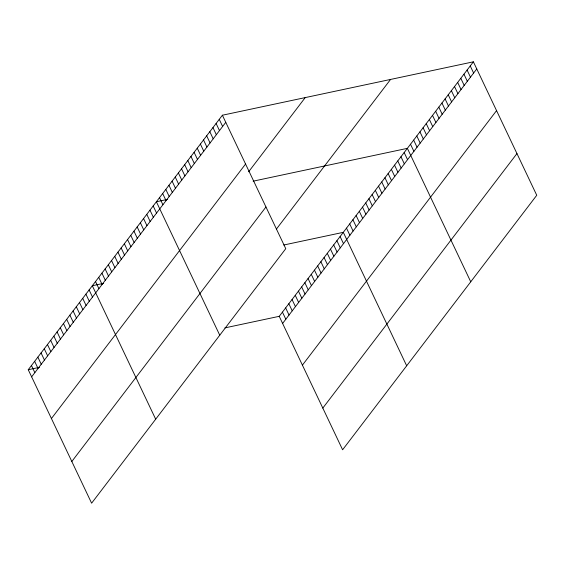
<?xml version="1.0" encoding="UTF-8"?>
<svg xmlns="http://www.w3.org/2000/svg" width="565" height="565" viewBox="0 0 565 565"><rect width="100%" height="100%" fill="white"/><g stroke="black" fill="none" stroke-linecap="round" stroke-linejoin="round"><path stroke-width="0.85" d="M222.391 115.225L285.763 248.678L91.615 503.182L28.25 369.729L222.391 115.225L473.385 61.818L536.75 195.271L342.609 449.775L279.237 316.322L473.385 61.818M31.626 376.848L225.774 122.337M51.422 418.538L245.57 164.034M248.642 171.774L305.22 97.604M71.819 461.492L265.967 206.988M276.497 228.966L390.556 79.446M282.62 323.434L476.761 68.93M302.416 365.131L496.557 110.62M322.813 408.085L516.954 153.574M167.6 199.374L156.385 201.754L219.75 335.207M253.162 181.167L407.372 148.348L470.744 281.801M103.536 283.355L92.314 285.742L155.686 419.195M283.778 245.005L343.308 232.335L406.673 365.788M28.25 369.729L39.465 367.342M224.884 327.891L279.237 316.322M470.242 65.936L473.618 73.055M467.1 70.06L470.476 77.172M463.957 74.177L467.333 81.296M460.807 78.302L464.19 85.414M457.664 82.419L461.047 89.531M454.521 86.544L457.904 93.656M451.379 90.661L454.761 97.773M448.236 94.786L451.612 101.898M445.093 98.903L448.469 106.015M441.95 103.021L445.326 110.14M438.807 107.145L442.183 114.257M435.664 111.263L439.04 118.382M432.522 115.387L435.898 122.499M429.379 119.505L432.755 126.617M426.236 123.629L429.612 130.741M423.093 127.747L426.469 134.858M419.95 131.871L423.326 138.983M416.808 135.988L420.183 143.1M413.658 140.106L417.041 147.225M410.515 144.23L413.898 151.342M404.173 152.55L407.549 159.662M400.966 156.752L404.342 163.864M397.767 160.947L401.143 168.059M394.561 165.15L397.937 172.261M391.354 169.345L394.737 176.464M388.155 173.547L391.531 180.659M384.949 177.749L388.332 184.861M381.749 181.944L385.125 189.056M378.543 186.146L381.919 193.258M375.344 190.341L378.72 197.46M372.137 194.544L375.513 201.656M368.931 198.746L372.314 205.858M365.732 202.941L369.107 210.053M362.525 207.143L365.908 214.255M359.326 211.338L362.702 218.457M356.12 215.54L359.495 222.652M352.92 219.743L356.296 226.855M349.714 223.938L353.09 231.05M346.507 228.14L349.89 235.252M340.102 236.537L343.485 243.649M336.902 240.739L340.278 247.851M333.696 244.935L337.072 252.047M330.497 249.137L333.873 256.249M327.29 253.332L330.666 260.451M324.084 257.534L327.467 264.646M320.885 261.736L324.261 268.848M317.678 265.931L321.061 273.043M314.479 270.134L317.855 277.245M311.273 274.329L314.649 281.448M308.073 278.531L311.449 285.643M304.867 282.726L308.243 289.845M301.661 286.928L305.044 294.04M219.248 119.349L222.631 126.461M298.461 291.13L301.837 298.242M216.105 123.467L219.481 130.579M295.255 295.326L298.638 302.445M212.963 127.584L216.339 134.703M292.056 299.528L295.431 306.64M209.82 131.709L213.196 138.821M288.849 303.723L292.225 310.842M206.677 135.826L210.053 142.945M285.65 307.925L289.026 315.037M203.534 139.951L206.91 147.062M282.444 312.127L285.819 319.239M200.391 144.068L203.767 151.18M197.249 148.192L200.624 155.304M194.106 152.31L197.482 159.422M190.963 156.434L194.339 163.546M187.82 160.552L191.196 167.664M184.677 164.669L188.053 171.788M181.527 168.794L184.91 175.906M178.385 172.911L181.768 180.03M175.242 177.036L178.625 184.148M172.099 181.153L175.482 188.265M168.956 185.278L172.332 192.39M165.813 189.395L169.189 196.507M162.671 193.52L166.046 200.631M159.528 197.637L162.904 204.749M153.179 205.957L156.562 213.069M149.979 210.159L153.355 217.271M146.773 214.354L150.156 221.466M143.574 218.556L146.949 225.668M140.367 222.751L143.743 229.87M137.168 226.953L140.544 234.065M133.962 231.156L137.337 238.268M130.755 235.351L134.138 242.463M127.556 239.553L130.932 246.665M124.349 243.748L127.725 250.867M121.15 247.95L124.526 255.062M117.944 252.152L121.32 259.264M114.744 256.348L118.12 263.46M111.538 260.55L114.914 267.662M108.332 264.745L111.715 271.864M105.132 268.947L108.508 276.059M101.926 273.149L105.302 280.261M98.727 277.344L102.103 284.456M95.52 281.547L98.896 288.659M89.115 289.944L92.491 297.056M85.908 294.146L89.291 301.258M82.709 298.341L86.085 305.453M79.503 302.543L82.878 309.655M76.303 306.738L79.679 313.858M73.097 310.941L76.473 318.053M69.891 315.143L73.273 322.255M66.691 319.338L70.067 326.45M63.485 323.54L66.868 330.652M60.286 327.735L63.661 334.854M57.079 331.938L60.455 339.049M53.88 336.14L57.256 343.252M50.673 340.335L54.049 347.447M47.467 344.537L50.85 351.649M44.268 348.732L47.644 355.851M41.061 352.934L44.444 360.046M37.862 357.137L41.238 364.248M34.656 361.332L38.032 368.444M31.456 365.534L34.832 372.646"/></g></svg>
